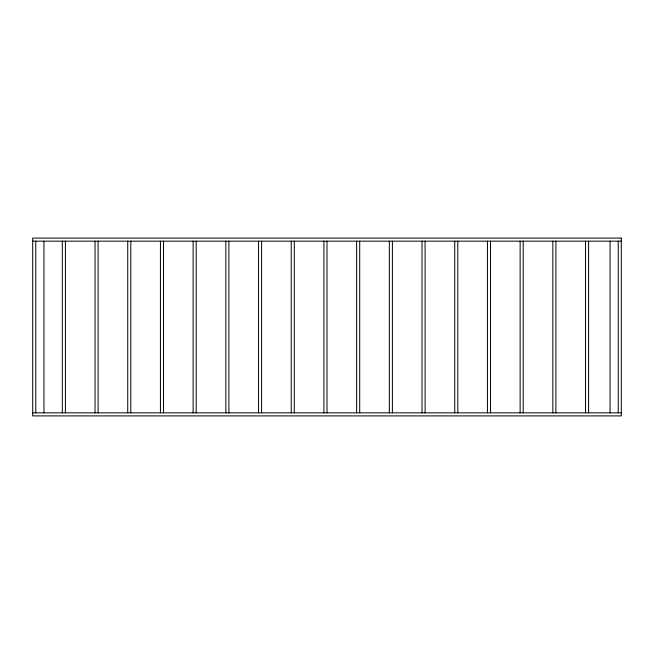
<?xml version="1.0" encoding="UTF-8"?>
<svg xmlns="http://www.w3.org/2000/svg" width="654" height="654" viewBox="0 0 654 654"><rect width="100%" height="100%" fill="white"/><g stroke="black" fill="none" stroke-linecap="round" stroke-linejoin="round"><path stroke-width="0.98" d="M32.7 241.162L621.3 241.162M32.7 412.837L621.3 412.837M618.234 241.162L618.234 412.837M610.059 241.162L610.059 412.837M588.6 241.162L588.6 412.837M585.534 241.162L585.534 412.837M555.9 241.162L555.9 412.837M552.834 241.162L552.834 412.837M523.2 241.162L523.2 412.837M520.134 241.162L520.134 412.837M490.5 241.162L490.5 412.837M487.434 241.162L487.434 412.837M457.8 241.162L457.8 412.837M454.734 241.162L454.734 412.837M425.1 241.162L425.1 412.837M422.034 241.162L422.034 412.837M392.4 241.162L392.4 412.837M389.334 241.162L389.334 412.837M359.7 241.162L359.7 412.837M356.634 241.162L356.634 412.837M327 241.162L327 412.837M323.934 241.162L323.934 412.837M294.3 241.162L294.3 412.837M291.234 241.162L291.234 412.837M261.6 241.162L261.6 412.837M258.534 241.162L258.534 412.837M228.9 241.162L228.9 412.837M225.834 241.162L225.834 412.837M196.2 241.162L196.2 412.837M193.134 241.162L193.134 412.837M163.5 241.162L163.5 412.837M160.434 241.162L160.434 412.837M130.8 241.162L130.8 412.837M127.734 241.162L127.734 412.837M98.1 241.162L98.1 412.837M95.034 241.162L95.034 412.837M65.4 241.162L65.4 412.837M62.334 241.162L62.334 412.837M43.941 241.162L43.941 412.837M35.766 241.162L35.766 412.837M621.3 238.097L32.7 238.097L32.7 415.903L621.3 415.903L621.3 238.097"/></g></svg>
